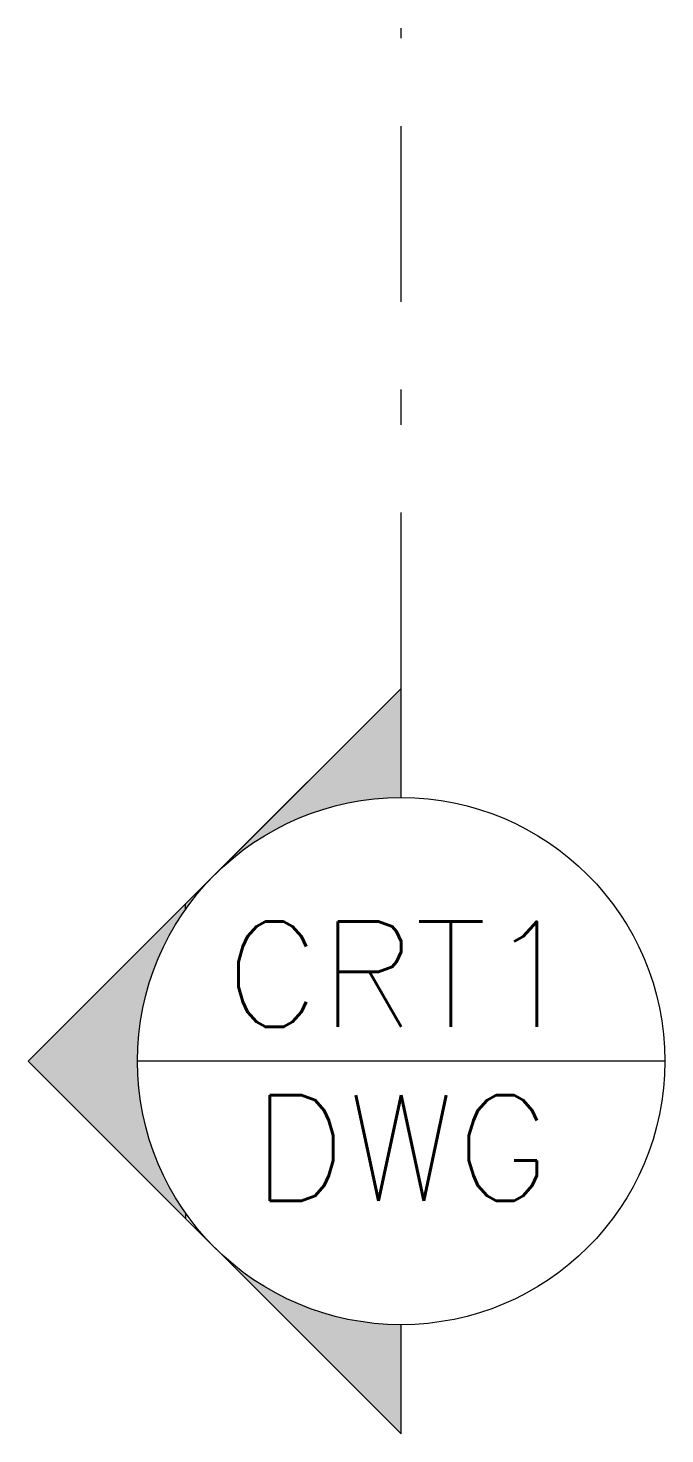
# Model space of a CAD drawing. Header units: millimetres. Extents: x 1217.13 to 1218.94, y -1375.54 to -1371.54.
import ezdxf
from ezdxf.enums import TextEntityAlignment as Align

# ---------------------------------------------------------------- set-up
doc = ezdxf.new("R2010")
doc.units = ezdxf.units.MM
doc.linetypes.add('DASHDOT', pattern=[1, 0.5, -0.25, 0, -0.25])
doc.layers.add('Símbolos_Gráficos', color=1, linetype='Continuous')
doc.styles.add('r120', font='romans.shx')

msp = doc.modelspace()

# ---------------------------------------------------------------- hatches: boundary and pattern name
at = {"layer": 'Símbolos_Gráficos'}
h = msp.add_hatch(color=254, dxfattribs=at)
h.paths.add_polyline_path([(1217.6608, -1375.0053), (1218.1911, -1375.5357), (1218.1911, -1375.225, -0.198912)])
h.paths.add_polyline_path([(1217.1305, -1374.475), (1217.5775, -1374.9221), (1217.5775, -1374.9063, -0.364487), (1217.6608, -1373.9447)])
h.paths.add_polyline_path([(1217.6608, -1373.9447, -0.198912), (1218.1911, -1373.725), (1218.1911, -1373.4144)])

# ---------------------------------------------------------------- linework, layer by layer
at = {"layer": 'Símbolos_Gráficos', "color": 5, "linetype": 'DASHDOT'}
msp.add_line((1218.1911, -1373.4144), (1218.1911, -1371.5357), dxfattribs=at)
at = {"layer": 'Símbolos_Gráficos', "color": 3}
for p, q in [((1217.1305, -1374.475), (1218.1911, -1373.4144)), ((1217.6608, -1373.9447), (1218.1911, -1373.4144)), ((1218.1911, -1373.725), (1218.1911, -1373.4144)), ((1217.1305, -1374.475), (1218.1911, -1375.5357)), ((1218.9411, -1374.475), (1217.4411, -1374.475)), ((1218.1911, -1375.5357), (1218.1911, -1375.225))]:
    msp.add_line(p, q, dxfattribs=at)
at = {"layer": 'Símbolos_Gráficos'}
for p, q in [((1217.5775, -1374.0437), (1217.5775, -1374.0279)), ((1217.5775, -1374.9063), (1217.5775, -1374.9221))]:
    msp.add_line(p, q, dxfattribs=at)
at = {"layer": 'Símbolos_Gráficos', "color": 3}
msp.add_circle((1218.1911, -1374.475), 0.75, dxfattribs=at)

# ---------------------------------------------------------------- texts
at = {"layer": 'Símbolos_Gráficos', "color": 4, "style": 'r120'}
for tag, p in [('CRT1', (1218.1911, -1374.2279)), ('DWG', (1218.1911, -1374.7222))]:
    msp.add_attdef(tag, text='', height=0.3, dxfattribs=at).set_placement(p, align=Align.MIDDLE)

doc.saveas('drawing.dxf')
